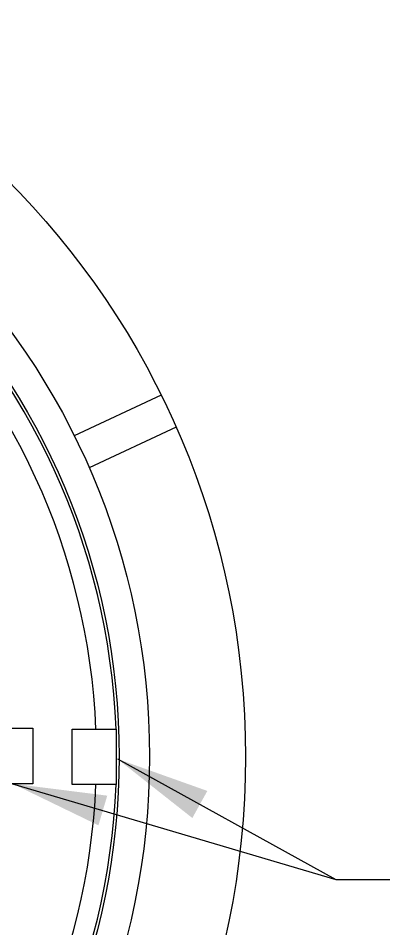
# Paper-space layout 'WS DET' of a CAD drawing. Header units: feet, sheet in inches. Extents: x -12.2 to 22.7, y -7.4 to 15.4.
# Drawn here: x -7.945 to -7.472, y 13.177 to 14.337 of the extents above; entities that cross this region are included whole.
import ezdxf

# ---------------------------------------------------------------- set-up
doc = ezdxf.new("R2010")
doc.units = ezdxf.units.FT
doc.header["$MEASUREMENT"] = 0
doc.layers.add('DT-3', color=3, linetype='Continuous')
doc.layers.add('DT-TEXT', color=2, linetype='Continuous')
doc.styles.add('1L100', font='arial.ttf', dxfattribs={"height": 0.1})
doc.dimstyles.new('JEA1', dxfattribs={"dimtxt": 0.1, "dimasz": 0.12, "dimexe": 0.0625, "dimexo": 0.0625, "dimgap": 0.05, "dimtad": 1, "dimdec": 1, "dimlfac": 3, "dimdsep": 46, "dimtxsty": '1L100', "dimcen": 0.09, "dimclrd": 256, "dimclre": 256, "dimclrt": 256, "dimadec": 0, "dimazin": 0, "dimtfac": 1, "dimtdec": 1, "dimtofl": 0, "dimtmove": 0, "dimatfit": 3, "dimfxl": 1, "dimtolj": 1, "dimtzin": 0, "dimlwd": -1, "dimlwe": -1, "dimarcsym": 0})

psp = doc.layouts.new('WS DET')

# ---------------------------------------------------------------- linework, layer by layer
at = {"layer": 'DT-3'}
for p, q in [((-7.76285, 13.85675), (-7.87366, 13.80508)), ((-7.76285, 13.85675), (-7.87366, 13.80508)), ((-7.74381, 13.81594), (-7.85463, 13.76426)), ((-7.74381, 13.81594), (-7.85463, 13.76426))]:
    psp.add_line(p, q, dxfattribs=at)
at = {"layer": 'DT-3', "lineweight": -2}
for points in [[(-7.98239, 13.43227), (-7.92654, 13.43227), (-7.92654, 13.36171), (-7.98239, 13.36171)], [(-7.98239, 13.43227), (-7.92654, 13.43227), (-7.92654, 13.36171), (-7.98239, 13.36171)], [(-7.87608, 13.43117), (-7.82023, 13.43117), (-7.82023, 13.3606), (-7.87608, 13.3606)], [(-7.87608, 13.43117), (-7.82023, 13.43117), (-7.82023, 13.3606), (-7.87608, 13.3606)]]:
    psp.add_lwpolyline(points, close=True, dxfattribs=at)
at = {"layer": 'DT-3'}
psp.add_circle((-8.69769, 13.39598), 1.04223, dxfattribs=at)
psp.add_circle((-8.69769, 13.39598), 1.04223, dxfattribs=at)
at = {"layer": 'DT-3', "lineweight": -2}
for radius in [0.91999, 0.91999, 0.88139, 0.88139]:
    psp.add_circle((-8.69769, 13.39598), radius, dxfattribs=at)
for radius, start, end in [(0.87817, 2.30925, 177.69075), (0.87817, 2.30925, 177.69075), (0.85244, 2.36539, 177.63461), (0.85244, 2.36539, 177.63461), (0.87817, 182.30925, 357.69075), (0.87817, 182.30925, 357.69075), (0.85244, 182.379, 357.621), (0.85244, 182.379, 357.621)]:
    psp.add_arc((-8.69769, 13.39598), radius, start, end, dxfattribs=at)

# ---------------------------------------------------------------- leaders
at = {"layer": 'DT-TEXT'}
for points in [[(-7.8186, 13.39328), (-7.54037, 13.23948), (-7.47163, 13.23948)], [(-7.95219, 13.36171), (-7.54037, 13.23948), (-7.47163, 13.23948)]]:
    psp.add_leader(points, dimstyle='JEA1', dxfattribs=at)

doc.saveas('drawing.dxf')
